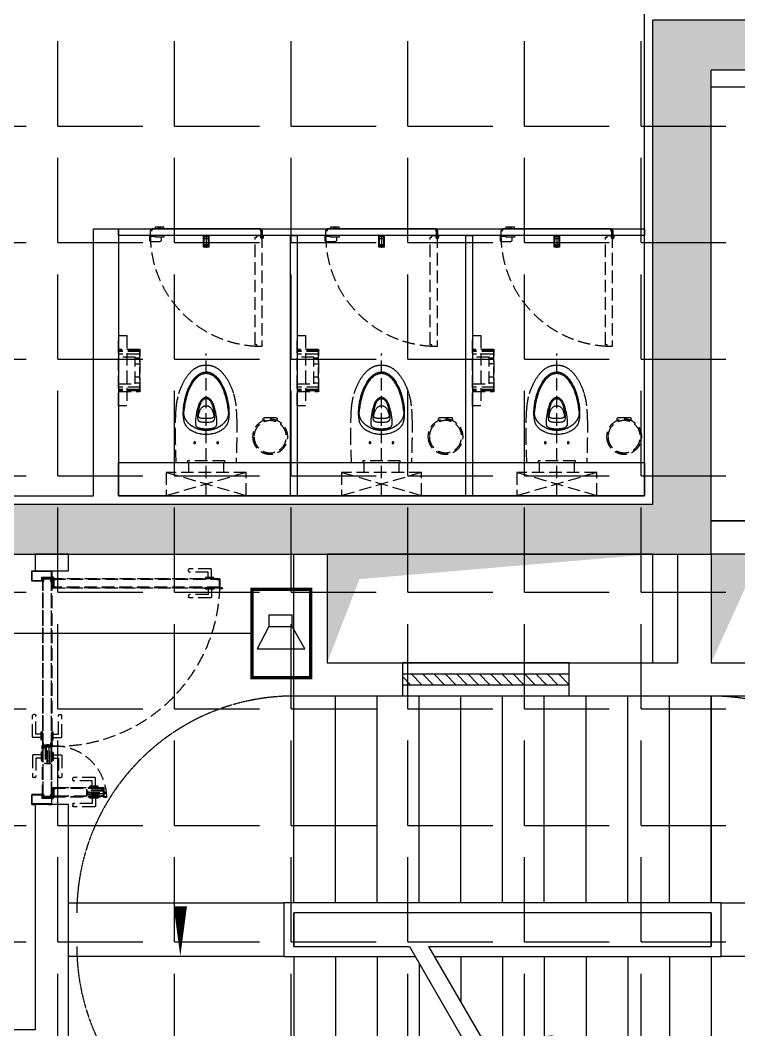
# Model space of a CAD drawing. Extents: x -284868 to 304789, y -137694 to 137894.
# Drawn here: x 271640 to 275944, y -7693 to -1643 of the extents above; entities that cross this region are included whole.
import ezdxf
from ezdxf.enums import TextEntityAlignment as Align

# ---------------------------------------------------------------- set-up
doc = ezdxf.new("R2010")
doc.units = 0
doc.linetypes.add('DASH', pattern=[0.35, 0.25, -0.1])
doc.linetypes.add('DOTE', pattern=[2.42, 2, -0.2, 0.02, -0.2])
doc.layers.get('0').update_dxf_attribs({"linetype": 'CONTINUOUS'})
for name, color, linetype in [('0-墙', 4, 'CONTINUOUS'), ('0-墙(矮)', 2, 'CONTINUOUS'), ('0-建筑柱体', 251, 'CONTINUOUS'), ('0-电梯', 3, 'CONTINUOUS'), ('0-窗', 11, 'CONTINUOUS'), ('0-非设计区域', 251, 'CONTINUOUS'), ('1P-DOOR-门扇', 2, 'CONTINUOUS'), ('1P-DP-门套', 2, 'CONTINUOUS'), ('3T-SIF-卫生间地面洁具五金', 1, 'CONTINUOUS'), ('4RC-S-天花造型', 3, 'CONTINUOUS'), ('P-完成面', 42, 'CONTINUOUS'), ('P-平面家具', 3, 'CONTINUOUS'), ('P-平面家具（到顶）', 2, 'CONTINUOUS'), ('P-平面楼梯', 3, 'CONTINUOUS'), ('P-门扇', 6, 'CONTINUOUS'), ('T-AVSX-EQPM', 3, 'CONTINUOUS'), ('WIRE-广播线', 220, 'DOTE')]:
    doc.layers.add(name, color=color, linetype=linetype)
doc.styles.add('_TEL_DIM', font='SIMPLEX', dxfattribs={"width": 0.8, "height": 3.5, "bigfont": 'HZTXT'})
pattern_1 = [(45, (-0.1692, 11.7), (-1.12253, 1.12253), []), (135, (-0.1692, 11.7), (-1.12253, -1.12253), [])]
pattern_2 = [(225, (0.1692, 38.3), (1.12253, -1.12253), []), (315, (0.1692, 38.3), (1.12253, 1.12253), [])]

# ---------------------------------------------------------------- blocks, each defined once
blk = doc.blocks.new('213r5467')
for p, q in [((-90909.2, -260063), (-90909.2, -260325.5)), ((-89559.2, -260063), (-90909.2, -260063)), ((-89559.2, -260325.5), (-89559.2, -260063)), ((-90909.2, -260325.5), (-89559.2, -260325.5)), ((-91209.2, -260588), (-91209.2, -262138)), ((-89259.2, -260588), (-91209.2, -260588)), ((-91209.2, -260588), (-89259.2, -262138)), ((-91209.2, -262138), (-89259.2, -260588)), ((-89259.2, -262138), (-89259.2, -260588)), ((-91209.2, -262138), (-89259.2, -262138))]:
    blk.add_line(p, q)
blk.add_lwpolyline([(-88884.2, -262463), (-91584.2, -262463), (-91584.2, -259863), (-88884.2, -259863), (-88884.2, -262463)])
blk = doc.blocks.new('sgASGHHHH')
for points in [[(-94645.8, -904374), (-94145.8, -904074), (-102995.8, -904074), (-102645.8, -904374)], [(-102995.8, -906974), (-102645.8, -907274), (-102645.8, -904374), (-102995.8, -904074)], [(-108645.8, -906974), (-109045.8, -907274), (-102645.8, -907274), (-102995.8, -906974)]]:
    blk.add_hatch(color=256).paths.add_polyline_path(points)
at = {"color": 4}
for p, q in [((-94145.8, -904074), (-102995.8, -904074)), ((-102995.8, -906974), (-102995.8, -904074)), ((-94645.8, -904374), (-102645.8, -904374)), ((-102645.8, -907274), (-102645.8, -904374)), ((-108645.8, -906974), (-102995.8, -906974)), ((-109045.8, -907274), (-102645.8, -907274))]:
    blk.add_line(p, q, dxfattribs=at)
blk = doc.blocks.new('A$C00a7c3ed')
for p, q in [((-3800, -1240), (-3800, 0)), ((-3550, -1240), (-3550, 0)), ((-3300, -1240), (-3300, 0)), ((-3050, -1240), (-3050, 0)), ((-2800, -1240), (-2800, 0)), ((-2550, -1240), (-2550, 0)), ((-2300, -1240), (-2300, 0)), ((-2050, -1240), (-2050, 0)), ((-1800, -1240), (-1800, 0)), ((-1550, -1240), (-1550, 0)), ((-1300, -1240), (-1300, 0)), ((-1300, 0), (-1300, -1240)), ((-3860, -1240), (-3860, -1560)), ((-1240, -1240), (-3860, -1240)), ((-1240, -1560), (-1240, -1240)), ((-1300, -1300), (-3800, -1300)), ((-3800, -1300), (-3800, -1500)), ((-1300, -1300), (-3800, -1300)), ((-3800, -1500), (-3800, -1300)), ((-1300, -1500), (-1300, -1300)), ((-1300, -1300), (-1300, -1500)), ((-3800, -1500), (-3108, -1500)), ((-3800, -1500), (-3108, -1500)), ((-3108, -1500), (-2769.9, -2085.6)), ((-2992.5, -1500), (-1300, -1500)), ((-2992.5, -1500), (-2669.9, -2058.8)), ((-2992.5, -1500), (-1300, -1500)), ((-3860, -1560), (-3073.4, -1560)), ((-3800, -1560), (-3800, -2800)), ((-3550, -1560), (-3550, -2800)), ((-3300, -1560), (-3300, -2800)), ((-2957.9, -1560), (-1240, -1560)), ((-2800, -1560), (-2800, -1833.5)), ((-2550, -1560), (-2550, -2266.5)), ((-2300, -1560), (-2300, -2699.5)), ((-2050, -1560), (-2050, -2800)), ((-1800, -1560), (-1800, -2800)), ((-1550, -1560), (-1550, -2800)), ((-1300, -1560), (-1300, -2800)), ((-1300, -1560), (-1300, -2800)), ((-3050, -1600.5), (-3050, -2800))]:
    blk.add_line(p, q)
at = {"linetype": 'DASH'}
for points in [[(-3800, 0, 0.414206), (-5100, -1300)], [(-1300, 0, -0.414214), (0, -1300)], [(-3800, -2800, -0.41422), (-5100, -1500)], [(-1300, -2800, 0.414214), (0, -1500)]]:
    blk.add_lwpolyline(points, format="xyb", dxfattribs=at)
for points in [[(-3925, -650, 0, 0, 0), (-604.2, -650, 0, 0, 0), (-604.2, -2072.6, 0, 0, 0), (-2550, -2072.6, 0, 80, 0), (-2250, -2072.6, 0, 0, 0)], [(-4480, -1147.5, 0, 0, 0), (-4480, -1560, 0, 80, 0), (-4480, -1260, 0, 0, 0)]]:
    blk.add_lwpolyline(points, format="xyseb")
for points in [[(-5150, -1240), (-3860, -1240), (-3860, -1560), (-5150, -1560)], [(-1240, -1240), (0, -1240), (0, -1560), (-1240, -1560)]]:
    blk.add_lwpolyline(points, close=True)
blk = doc.blocks.new('$WINLIB2D$00000039')
at = {"color": 0}
for points in [[(-0.5, 0.5), (-0.5, -0.5)], [(0.5, 0.5), (-0.5, 0.5)], [(0.5, -0.5), (0.5, 0.5)], [(-0.5, 0.1667), (0.5, 0.1667)], [(-0.3839, -0.1667), (-0.448, 0.1667)], [(-0.3159, -0.1667), (-0.38, 0.1667)], [(-0.2479, -0.1667), (-0.312, 0.1667)], [(-0.1799, -0.1667), (-0.244, 0.1667)], [(-0.1119, -0.1667), (-0.176, 0.1667)], [(-0.0439, -0.1667), (-0.108, 0.1667)], [(0.0241, -0.1667), (-0.04, 0.1667)], [(0.0921, -0.1667), (0.028, 0.1667)], [(0.16, -0.1667), (0.0959, 0.1667)], [(0.228, -0.1667), (0.1639, 0.1667)], [(0.296, -0.1667), (0.2319, 0.1667)], [(0.364, -0.1667), (0.2999, 0.1667)], [(0.432, -0.1667), (0.3679, 0.1667)], [(0.5, -0.1667), (0.4359, 0.1667)], [(-0.4519, -0.1667), (-0.5, 0.0836)], [(-0.5, -0.1667), (0.5, -0.1667)], [(0.5, -0.5), (-0.5, -0.5)]]:
    blk.add_lwpolyline(points, dxfattribs=at)
blk = doc.blocks.new('A$C74d47d92')
at = {"linetype": 'DASH'}
blk.add_lwpolyline([(-4850, 0, 0.414214), (-6150, -1300), (-6150, -1500, 0.414214), (-4850, -2800)], format="xyb", dxfattribs=at)
blk = doc.blocks.new('A$C612A7C51')
for p, q in [((0.2, 34.9), (2.5, 34.9)), ((0.2, 34.9), (0.2, -1.2)), ((2.5, 34.9), (2.5, -1.2)), ((0.2, -1.2), (0.6, -3.1))]:
    blk.add_line(p, q)
for centre, radius, start, end in [((1.4, -6.7), 5.62, 101.53696, 78.46304), ((1.4, -6.7), 3.75, 100.86771, 85.47503), ((3.5, -0.1), 3.43, 199.35235, 238.0625)]:
    blk.add_arc(centre, radius, start, end)
blk = doc.blocks.new('A$C46293241')
at = {"layer": '1P-DP-门套'}
h = blk.add_hatch(dxfattribs=at)
h.set_pattern_fill('ANSI37', color=8, scale=0.3, style=0)
h.set_pattern_definition([(45, (-55.7338, 55.9993), (-0.67352, 0.67352), []), (135, (-55.7338, 55.9993), (-0.67352, -0.67352), [])])
h.paths.add_polyline_path([(-44.4, 58), (-44.4, 56), (-55.7, 56), (-55.7, 58)])
h = blk.add_hatch(dxfattribs=at)
h.set_pattern_fill('ANSI37', color=8, scale=0.3, style=0)
h.set_pattern_definition([(45, (-40.75, 41.9725), (-0.67352, 0.67352), []), (135, (-40.75, 41.9725), (-0.67352, -0.67352), [])])
h.paths.add_polyline_path([(-38.7, 42), (-40.7, 42), (-40.7, 56.7), (-38.7, 56.7)])
at = {"layer": '1P-DP-门套', "color": 8}
for points in [[(-44.4, 58), (-44.4, 56), (-55.7, 56), (-55.7, 58)], [(-38.7, 42), (-40.7, 42), (-40.7, 56.7), (-38.7, 56.7)]]:
    blk.add_lwpolyline(points, close=True, dxfattribs=at)
at = {"layer": 'P-完成面'}
blk.add_lwpolyline([(-39.3, 40.1, 0.238815), (-38.7, 41.1), (-38.7, 58), (-60, 58), (-60, 120), (0, 120), (0, 100), (-1.2, 100), (-1.2, 118.8), (-58.8, 118.8), (-58.8, 59.2), (-37.5, 59.2), (-37.5, 40.5, -0.238815), (-38.1, 39.5), (-38.2, 39.4, 0.238815), (-38.7, 38.4), (-38.7, 1.2), (-1.2, 1.2), (-1.2, 20), (0, 20), (0, 0), (-39.9, 0), (-39.9, 39, -0.238815), (-39.4, 40), (-39.3, 40.1)], format="xyb", dxfattribs=at)
blk.add_lwpolyline([(-3.2, 113.6), (-1.2, 113.6), (-1.2, 5.6), (-3.2, 5.6)], close=True, dxfattribs=at)
blk = doc.blocks.new('A$C31043D8C')
at = {"layer": 'P-门扇', "color": 251, "linetype": 'DASH', "ltscale": 300}
for p, q in [((-25, 0), (-25, -6)), ((-25, 0), (25, 0)), ((25, 0), (25, -6)), ((-23, -8), (23, -8)), ((-10, -8), (-10, -55)), ((-5, -60), (122, -60)), ((10, -8), (10, -40)), ((10, -40), (122, -40)), ((127, -45), (127, -55))]:
    blk.add_line(p, q, dxfattribs=at)
for centre, radius, start, end in [((-23, -6), 2, 180, 270), ((-5, -55), 5, 180, 270), ((23, -6), 2, 270, 0), ((122, -45), 5, 0, 90), ((122, -55), 5, 270, 0)]:
    blk.add_arc(centre, radius, start, end, dxfattribs=at)
blk = doc.blocks.new('*U277')
at = {"layer": 'P-门扇', "linetype": 'DASH', "ltscale": 300}
h = blk.add_hatch(dxfattribs=at)
h.set_pattern_fill('ANSI37', color=251, scale=0.5, style=0)
h.set_pattern_definition(pattern_1)
h.paths.add_polyline_path([(2.3, 11.7), (2.3, 41.7), (-0.2, 41.7), (-0.2, 11.7)])
h = blk.add_hatch(dxfattribs=at)
h.set_pattern_fill('ANSI37', color=251, scale=0.2, style=0)
h.set_pattern_definition([(45, (1001.9, 55.1438), (-0.449013, 0.449013), []), (135, (1001.9, 55.1438), (-0.449013, -0.449013), [])])
h.paths.add_polyline_path([(1001.9, 56), (1013.9, 56), (1013.9, 55.1), (1001.9, 55.1)])
at = {"layer": 'P-门扇', "color": 251, "linetype": 'DASH', "ltscale": 300}
for points in [[(2.3, 11.7), (2.3, 41.7), (-0.2, 41.7), (-0.2, 11.7)], [(0.8, 54.2), (999.2, 54.2), (999.2, 51.2), (0.8, 51.2)], [(0.8, 3.8), (999.2, 3.8), (999.2, 0.8), (0.8, 0.8)], [(1001.9, 56), (1013.9, 56), (1013.9, 55.1), (1001.9, 55.1)]]:
    blk.add_lwpolyline(points, close=True, dxfattribs=at)
for points in [[(999.2, 57.6), (999.2, 0.8), (0.8, 0.8), (0.8, 10.8), (3.3, 10.8), (3.3, 24.1), (2.4, 24.1), (2.4, 11.6), (0, 11.6), (0, 0), (1000, 0), (1000, 56.8), (1015.7, 56.8, 0.995191), (1015.7, 57.6), (997.9, 57.6, 0.414214), (997.7, 57.4), (997.7, 55.2, -0.414214), (996.7, 54.2), (0.8, 54.2), (0.8, 42.5), (3.3, 42.5), (3.3, 24.2), (2.4, 24.2), (2.4, 41.8), (0, 41.8), (0, 55), (996.7, 55, 0.414214), (996.9, 55.2), (996.9, 57.4, -0.414214), (997.9, 58.4), (1015.7, 58.4, -1), (1015.7, 56), (1001.9, 56), (1001.9, 56.8)], [(6.5, 5), (19.8, 5), (19.8, 3.8), (19.8, 5), (6.5, 5, -0.414214), (6, 5.5), (6, 49.5, -0.414214), (6.5, 50), (19.8, 50), (19.8, 51.2), (6.5, 51.2, 0.414214), (4.8, 49.5), (4.8, 5.8, 0.414214), (6.8, 3.8), (19.8, 3.8)], [(996, 5), (982.7, 5), (982.7, 3.8), (982.7, 5), (996, 5, 0.414214), (996.5, 5.5), (996.5, 49.5, 0.414214), (996, 50), (982.7, 50), (982.7, 51.2), (996, 51.2, -0.414214), (997.7, 49.5), (997.7, 5.8, -0.414214), (995.7, 3.8), (982.7, 3.8)]]:
    blk.add_lwpolyline(points, format="xyb", dxfattribs=at)
at = {"layer": '1P-DOOR-门扇', "color": 8, "linetype": 'ByBlock', "rotation": 180}
blk.add_blockref('A$C31043D8C', (940, 55), dxfattribs=at)
at = {"layer": '1P-DOOR-门扇', "color": 8, "linetype": 'ByBlock', "xscale": -1}
blk.add_blockref('A$C31043D8C', (940, 0), dxfattribs=at)
blk = doc.blocks.new('*U278')
at = {"layer": 'P-门扇', "linetype": 'DASH', "ltscale": 300}
h = blk.add_hatch(dxfattribs=at)
h.set_pattern_fill('ANSI37', color=251, scale=0.5, style=0)
h.set_pattern_definition(pattern_1)
h.paths.add_polyline_path([(2.3, 11.7), (2.3, 41.7), (-0.2, 41.7), (-0.2, 11.7)])
h = blk.add_hatch(dxfattribs=at)
h.set_pattern_fill('ANSI37', color=251, scale=0.2, style=0)
h.set_pattern_definition([(45, (1007.4888, 55.1438), (-0.449013, 0.449013), []), (135, (1007.4888, 55.1438), (-0.449013, -0.449013), [])])
h.paths.add_polyline_path([(1007.5, 56), (1019.5, 56), (1019.5, 55.1), (1007.5, 55.1)])
at = {"layer": 'P-门扇', "color": 251, "linetype": 'DASH', "ltscale": 300}
for points in [[(2.3, 11.7), (2.3, 41.7), (-0.2, 41.7), (-0.2, 11.7)], [(0.8, 54.2), (1004.8, 54.2), (1004.8, 51.2), (0.8, 51.2)], [(0.8, 3.8), (1004.8, 3.8), (1004.8, 0.8), (0.8, 0.8)], [(1007.5, 56), (1019.5, 56), (1019.5, 55.1), (1007.5, 55.1)]]:
    blk.add_lwpolyline(points, close=True, dxfattribs=at)
for points in [[(1004.8, 57.6), (1004.8, 0.8), (0.8, 0.8), (0.8, 10.8), (3.3, 10.8), (3.3, 24.1), (2.4, 24.1), (2.4, 11.6), (0, 11.6), (0, 0), (1005.6, 0), (1005.6, 56.8), (1021.3, 56.8, 0.995191), (1021.3, 57.6), (1003.5, 57.6, 0.414214), (1003.3, 57.4), (1003.3, 55.2, -0.414214), (1002.3, 54.2), (0.8, 54.2), (0.8, 42.5), (3.3, 42.5), (3.3, 24.2), (2.4, 24.2), (2.4, 41.8), (0, 41.8), (0, 55), (1002.3, 55, 0.414214), (1002.5, 55.2), (1002.5, 57.4, -0.414214), (1003.5, 58.4), (1021.3, 58.4, -1), (1021.3, 56), (1007.5, 56), (1007.5, 56.8)], [(6.5, 5), (19.8, 5), (19.8, 3.8), (19.8, 5), (6.5, 5, -0.414214), (6, 5.5), (6, 49.5, -0.414214), (6.5, 50), (19.8, 50), (19.8, 51.2), (6.5, 51.2, 0.414214), (4.8, 49.5), (4.8, 5.8, 0.414214), (6.8, 3.8), (19.8, 3.8)], [(1001.6, 5), (988.3, 5), (988.3, 3.8), (988.3, 5), (1001.6, 5, 0.414214), (1002.1, 5.5), (1002.1, 49.5, 0.414214), (1001.6, 50), (988.3, 50), (988.3, 51.2), (1001.6, 51.2, -0.414214), (1003.3, 49.5), (1003.3, 5.8, -0.414214), (1001.3, 3.8), (988.3, 3.8)]]:
    blk.add_lwpolyline(points, format="xyb", dxfattribs=at)
at = {"layer": '1P-DOOR-门扇', "color": 8, "linetype": 'ByBlock', "rotation": 180}
blk.add_blockref('A$C31043D8C', (945.6, 55), dxfattribs=at)
at = {"layer": '1P-DOOR-门扇', "color": 8, "linetype": 'ByBlock', "xscale": -1}
blk.add_blockref('A$C31043D8C', (945.6, 0), dxfattribs=at)
blk = doc.blocks.new('A$C0AC0499D')
at = {"layer": 'P-门扇', "color": 251, "linetype": 'DASH', "ltscale": 300}
for p, q in [((0, 6), (-12, 6)), ((-12, 4), (-12, 6)), ((-12, 4), (0, -6)), ((0, -10), (0, 10)), ((0, 10), (3, 10)), ((3, -10), (3, 10)), ((3, 8), (88, 8)), ((88, 8), (88, -8)), ((98.8, 0), (-13.9, 0)), ((-4, 0), (0, 0)), ((3, -10), (0, -10)), ((2, 0), (1.2, 0)), ((3, -8), (88, -8))]:
    blk.add_line(p, q, dxfattribs=at)
blk = doc.blocks.new('A$C6733057F')
at = {"layer": 'P-门扇', "color": 251, "linetype": 'DASH', "ltscale": 300}
blk.add_line((102.6, -21.2), (102.6, 21.2), dxfattribs=at)
for points in [[(3.5, 13.9), (102.6, 13.9), (102.6, -14.1), (3.5, -14.1)], [(3.5, 12.4), (101.1, 12.4), (101.1, -12.6), (3.5, -12.6)]]:
    blk.add_lwpolyline(points, dxfattribs=at)
at = {"layer": '1P-DOOR-门扇', "color": 8}
blk.add_blockref('A$C31043D8C', (60, -25), dxfattribs=at)
at = {"layer": 'P-门扇', "color": 251, "linetype": 'DASH', "ltscale": 300, "extrusion": (0, 0, -1), "zscale": -1, "rotation": 180}
blk.add_blockref('A$C0AC0499D', (0, 0), dxfattribs=at)
blk = doc.blocks.new('*U279')
at = {"layer": 'P-门扇', "linetype": 'DASH', "ltscale": 300}
h = blk.add_hatch(dxfattribs=at)
h.set_pattern_fill('ANSI37', color=251, scale=0.5, angle=180, style=0)
h.set_pattern_definition(pattern_2)
h.paths.add_polyline_path([(-2.3, 38.3), (-2.3, 8.3), (0.2, 8.3), (0.2, 38.3)])
h = blk.add_hatch(dxfattribs=at)
h.set_pattern_fill('ANSI37', color=251, scale=0.2, angle=180, style=0)
h.set_pattern_definition([(225, (-307.4904, -5.1438), (0.449013, -0.449013), []), (315, (-307.4904, -5.1438), (0.449013, 0.449013), [])])
h.paths.add_polyline_path([(-307.5, -6), (-319.5, -6), (-319.5, -5.1), (-307.5, -5.1)])
at = {"layer": 'P-门扇', "color": 251, "linetype": 'DASH', "ltscale": 300}
for points in [[(-304.8, -7.6), (-304.8, 49.2), (-0.8, 49.2), (-0.8, 39.2), (-3.3, 39.2), (-3.3, 25.9), (-2.4, 25.9), (-2.4, 38.4), (0, 38.4), (0, 50), (-305.6, 50), (-305.6, -6.8), (-321.3, -6.8, 0.995191), (-321.3, -7.6), (-303.5, -7.6, 0.414214), (-303.3, -7.4), (-303.3, -5.2, -0.414214), (-302.3, -4.2), (-0.8, -4.2), (-0.8, 7.5), (-3.3, 7.5), (-3.3, 25.8), (-2.4, 25.8), (-2.4, 8.2), (0, 8.2), (0, -5), (-302.3, -5, 0.414214), (-302.5, -5.2), (-302.5, -7.4, -0.414214), (-303.5, -8.4), (-321.3, -8.4, -1), (-321.3, -6), (-307.5, -6), (-307.5, -6.8)], [(-301.6, 45), (-288.3, 45), (-288.3, 46.2), (-288.3, 45), (-301.6, 45, 0.414214), (-302.1, 44.5), (-302.1, 0.5, 0.414214), (-301.6, 0), (-288.3, 0), (-288.3, -1.2), (-301.6, -1.2, -0.414214), (-303.3, 0.5), (-303.3, 44.2, -0.414214), (-301.3, 46.2), (-288.3, 46.2)], [(-6.5, 45), (-19.8, 45), (-19.8, 46.2), (-19.8, 45), (-6.5, 45, -0.414214), (-6, 44.5), (-6, 0.5, -0.414214), (-6.5, 0), (-19.8, 0), (-19.8, -1.2), (-6.5, -1.2, 0.414214), (-4.8, 0.5), (-4.8, 44.2, 0.414214), (-6.8, 46.2), (-19.8, 46.2)]]:
    blk.add_lwpolyline(points, format="xyb", dxfattribs=at)
for points in [[(-0.8, 46.2), (-304.8, 46.2), (-304.8, 49.2), (-0.8, 49.2)], [(-2.3, 38.3), (-2.3, 8.3), (0.2, 8.3), (0.2, 38.3)], [(-307.5, -6), (-319.5, -6), (-319.5, -5.1), (-307.5, -5.1)], [(-0.8, -4.2), (-304.8, -4.2), (-304.8, -1.2), (-0.8, -1.2)]]:
    blk.add_lwpolyline(points, close=True, dxfattribs=at)
at = {"layer": 'P-门扇', "color": 251, "linetype": 'DASH', "ltscale": 300, "extrusion": (0, 0, -1), "zscale": -1, "rotation": 180}
blk.add_blockref('A$C31043D8C', (245.6, 50), dxfattribs=at)
at = {"layer": 'P-门扇', "color": 251, "linetype": 'DASH', "ltscale": 300}
blk.add_blockref('A$C6733057F', (-305.6, 20), dxfattribs=at)
blk = doc.blocks.new('*U276')
at = {"layer": 'P-门扇', "linetype": 'DASH', "ltscale": 300}
h = blk.add_hatch(dxfattribs=at)
h.set_pattern_fill('ANSI37', color=251, scale=0.5, angle=180, style=0)
h.set_pattern_definition(pattern_2)
h.paths.add_polyline_path([(-2.3, 38.3), (-2.3, 8.3), (0.2, 8.3), (0.2, 38.3)])
h = blk.add_hatch(dxfattribs=at)
h.set_pattern_fill('ANSI37', color=251, scale=0.2, angle=180, style=0)
h.set_pattern_definition([(225, (-307.9, -5.1438), (0.449013, -0.449013), []), (315, (-307.9, -5.1438), (0.449013, 0.449013), [])])
h.paths.add_polyline_path([(-307.9, -6), (-319.9, -6), (-319.9, -5.1), (-307.9, -5.1)])
at = {"layer": 'P-门扇', "color": 251, "linetype": 'DASH', "ltscale": 300}
for points in [[(-305.2, -7.6), (-305.2, 49.2), (-0.8, 49.2), (-0.8, 39.2), (-3.3, 39.2), (-3.3, 25.9), (-2.4, 25.9), (-2.4, 38.4), (0, 38.4), (0, 50), (-306, 50), (-306, -6.8), (-321.7, -6.8, 0.995191), (-321.7, -7.6), (-303.9, -7.6, 0.414214), (-303.7, -7.4), (-303.7, -5.2, -0.414214), (-302.7, -4.2), (-0.8, -4.2), (-0.8, 7.5), (-3.3, 7.5), (-3.3, 25.8), (-2.4, 25.8), (-2.4, 8.2), (0, 8.2), (0, -5), (-302.7, -5, 0.414214), (-302.9, -5.2), (-302.9, -7.4, -0.414214), (-303.9, -8.4), (-321.7, -8.4, -1), (-321.7, -6), (-307.9, -6), (-307.9, -6.8)], [(-302, 45), (-288.7, 45), (-288.7, 46.2), (-288.7, 45), (-302, 45, 0.414214), (-302.5, 44.5), (-302.5, 0.5, 0.414214), (-302, 0), (-288.7, 0), (-288.7, -1.2), (-302, -1.2, -0.414214), (-303.7, 0.5), (-303.7, 44.2, -0.414214), (-301.7, 46.2), (-288.7, 46.2)], [(-6.5, 45), (-19.8, 45), (-19.8, 46.2), (-19.8, 45), (-6.5, 45, -0.414214), (-6, 44.5), (-6, 0.5, -0.414214), (-6.5, 0), (-19.8, 0), (-19.8, -1.2), (-6.5, -1.2, 0.414214), (-4.8, 0.5), (-4.8, 44.2, 0.414214), (-6.8, 46.2), (-19.8, 46.2)]]:
    blk.add_lwpolyline(points, format="xyb", dxfattribs=at)
for points in [[(-0.8, 46.2), (-305.2, 46.2), (-305.2, 49.2), (-0.8, 49.2)], [(-2.3, 38.3), (-2.3, 8.3), (0.2, 8.3), (0.2, 38.3)], [(-307.9, -6), (-319.9, -6), (-319.9, -5.1), (-307.9, -5.1)], [(-0.8, -4.2), (-305.2, -4.2), (-305.2, -1.2), (-0.8, -1.2)]]:
    blk.add_lwpolyline(points, close=True, dxfattribs=at)
at = {"layer": 'P-门扇', "color": 251, "linetype": 'DASH', "ltscale": 300, "extrusion": (0, 0, -1), "zscale": -1, "rotation": 180}
blk.add_blockref('A$C31043D8C', (246, 50), dxfattribs=at)
at = {"layer": 'P-门扇', "color": 251, "linetype": 'DASH', "ltscale": 300}
blk.add_blockref('A$C6733057F', (-306, 20), dxfattribs=at)
blk = doc.blocks.new('A$C17BF23A8')
at = {"layer": 'P-平面家具', "color": 251, "linetype": 'DASH', "ltscale": 300}
for p, q in [((240, 25), (-240, -115)), ((240, -115), (-240, 25))]:
    blk.add_line(p, q, dxfattribs=at)
blk.add_lwpolyline([(240, -115), (-240, -115), (-240, 25), (240, 25)], close=True, dxfattribs=at)
for points in [[(0, 25), (0, -827.1)], [(-102.9, -115), (-102.9, -175)], [(103.9, -175), (103.9, -115)], [(135.1, -473), (134.1, -482.1), (132.9, -491.1), (132.4, -494.8), (130.3, -509.1), (129.5, -514.1), (127.2, -527), (125.4, -536), (123.6, -544.9), (122.5, -549.2), (119.9, -559.8), (117.1, -570), (114.1, -580), (110.8, -589.9), (108.2, -597.2), (105.2, -605), (101.5, -614.2), (99.9, -617.8), (96.2, -625.8), (92.6, -633.3), (88.9, -640.2), (85.2, -646.7), (82.9, -650.4), (79, -656.3), (75.1, -661.8), (71.7, -666.1), (67.6, -671.1), (63.4, -675.7), (62.8, -676.4), (58.5, -680.6), (54.3, -684.5), (50, -688.1), (47.7, -689.9), (43.4, -692.9), (39.1, -695.7), (34.8, -698.1), (31, -700), (26.6, -701.9), (22.3, -703.5), (18, -704.8), (13.5, -705.9), (8.9, -706.6), (4.4, -707.1), (0, -707.4), (-4.5, -707.1), (-9, -706.6), (-13.6, -705.9), (-18, -704.8), (-22.4, -703.5), (-26.7, -701.9), (-31, -700), (-34.9, -698.1), (-39.2, -695.7), (-43.5, -692.9), (-47.8, -689.9), (-50, -688.1), (-54.3, -684.5), (-58.6, -680.6), (-62.8, -676.4), (-63.4, -675.7), (-67.7, -671.1), (-71.8, -666.1), (-75.1, -661.8), (-79.1, -656.3), (-82.9, -650.4), (-85.2, -646.7), (-89, -640.2), (-92.6, -633.3), (-96.3, -625.8), (-99.9, -617.8), (-101.5, -614.2), (-105.2, -605), (-108.2, -597.2), (-110.8, -589.9), (-114.1, -580), (-117.1, -570), (-119.9, -559.8), (-122.6, -549.2), (-123.6, -544.9), (-125.5, -536), (-127.2, -527), (-129.5, -514.1), (-130.3, -509.1), (-132.4, -494.8), (-133, -491.1), (-134.1, -482.1), (-135.3, -471.8), (-135.1, -469.2), (-135.1, -468.2), (-135.1, -467.3), (-135, -466.4), (-134.9, -465.5), (-134.9, -464.5), (-134.8, -463.5), (-134.7, -462.6), (-134.6, -461.6), (-134.5, -460.7), (-134.3, -459.7), (-134.2, -458.7), (-133.8, -456.7), (-133.6, -455.6), (-133.4, -454.6), (-133.1, -453.6), (-132.9, -452.5), (-132.6, -451.5), (-132, -449.4), (-131.7, -448.3), (-131.3, -447.3), (-130.9, -446.2), (-130.6, -445.1), (-130.2, -444), (-129.7, -442.9), (-129.2, -441.9), (-128.8, -440.8), (-128.3, -439.7), (-127.8, -438.6), (-127.3, -437.5), (-126.7, -436.5), (-126.1, -435.4), (-125.5, -434.3), (-124.8, -433.2), (-124.2, -432.1), (-123.5, -431), (-122.7, -429.8), (-122, -428.7), (-121.2, -427.5), (-120.4, -426.4), (-119.6, -425.3), (-118.7, -424), (-117.8, -422.9), (-116.9, -421.7), (-115.9, -420.5), (-114.8, -419.3), (-113.8, -418.1), (-112.7, -416.8), (-111.6, -415.6), (-110.4, -414.3), (-109.2, -413.1), (-107.9, -411.8), (-106.6, -410.6), (-105.3, -409.3), (-103.9, -408.1), (-102.5, -406.8), (-101.1, -405.6), (-99.6, -404.5), (-98.2, -403.2), (-96.7, -402.1), (-95.2, -400.9), (-93.7, -399.7), (-92.1, -398.6), (-90.4, -397.5), (-88.8, -396.3), (-87.1, -395.2), (-85.3, -394), (-83.5, -392.9), (-81.7, -391.8), (-79.8, -390.6), (-77.9, -389.5), (-76, -388.4), (-73.9, -387.3), (-71.9, -386.2), (-69.9, -385.1), (-67.7, -384.1), (-65.6, -383.1), (-63.4, -382.1), (-61.2, -381.1), (-59, -380.1), (-56.7, -379.2), (-52.9, -377.7), (-52.6, -377.6), (-50.8, -376.9), (-49.8, -376.6), (-48.3, -376), (-46.7, -375.4), (-45.1, -374.9), (-43.5, -374.3), (-41.8, -373.8), (-40.2, -373.3), (-38.5, -372.8), (-36.8, -372.4), (-35, -371.9), (-35, -371.9), (-34.8, -371.9), (-34.6, -371.8), (-34.5, -371.8), (-34.3, -371.8), (-34.1, -371.8), (-33.9, -371.7), (-33.7, -371.7), (-32.9, -371.6), (-32.6, -371.6), (-32.4, -371.6), (-32.2, -371.5), (-31.9, -371.5), (-31.8, -371.5), (-31.5, -371.4), (-31.4, -371.4), (-31.3, -371.4), (-27.1, -370.5), (-25, -370.1), (-22.8, -369.7), (-20.7, -369.4), (-18.6, -369.1), (-16.5, -368.8), (-14.4, -368.6), (-12.3, -368.4), (-10.2, -368.2), (-8.1, -368.1), (-6.1, -368), (-4, -367.9), (-1.9, -367.9), (0.1, -367.8), (1.9, -367.9), (3.9, -367.9), (6, -368), (8.1, -368), (10.2, -368.2), (12.3, -368.4), (14.4, -368.6), (16.5, -368.8), (18.6, -369.1), (20.7, -369.4), (22.8, -369.7), (24.9, -370.1), (27.1, -370.5), (29.2, -370.9), (31.3, -371.4), (31.5, -371.4), (31.7, -371.5), (31.9, -371.5), (32.1, -371.5), (32.4, -371.6), (32.6, -371.6), (32.8, -371.6), (33.7, -371.7), (34, -371.7), (34.1, -371.8), (34.4, -371.8), (34.6, -371.8), (34.8, -371.9), (34.9, -371.9), (35.2, -371.9), (36.7, -372.4), (38.4, -372.8), (40.1, -373.3), (41.8, -373.8), (43.4, -374.3), (45.1, -374.9), (46.7, -375.4), (48.3, -376), (49.7, -376.5), (50.2, -376.7), (52, -377.3), (55, -378.5), (56.7, -379.2), (59, -380.1), (61.2, -381.1), (63.4, -382.1), (65.6, -383.1), (67.7, -384.1), (69.8, -385.1), (71.9, -386.2), (73.9, -387.3), (75.9, -388.4), (77.9, -389.5), (79.8, -390.6), (81.7, -391.8), (83.5, -392.9), (85.3, -394), (87.1, -395.2), (88.8, -396.3), (90.4, -397.5), (92.1, -398.6), (93.6, -399.7), (95.2, -400.9), (96.7, -402.1), (98.2, -403.2), (99.6, -404.5), (101.1, -405.6), (102.5, -406.8), (103.9, -408.1), (105.3, -409.3), (106.6, -410.6), (107.9, -411.8), (109.1, -413.1), (110.4, -414.3), (111.5, -415.6), (112.7, -416.8), (113.7, -418.1), (114.8, -419.3), (115.8, -420.5), (116.8, -421.7), (117.8, -422.9), (118.7, -424), (119.6, -425.3), (120.4, -426.4), (121.2, -427.5), (122, -428.7), (122.8, -429.8), (123.5, -431), (124.2, -432.1), (124.8, -433.2), (125.4, -434.3), (126.1, -435.4), (126.6, -436.5), (127.2, -437.5), (127.8, -438.6), (128.3, -439.7), (128.7, -440.8), (129.3, -441.9), (129.7, -442.9), (130.1, -444), (130.6, -445.1), (131, -446.2), (131.3, -447.2), (131.7, -448.3), (132, -449.4), (132.3, -450.4), (132.6, -451.5), (132.9, -452.5), (133.1, -453.6), (133.3, -454.6), (133.6, -455.6), (133.8, -456.7), (134, -457.7), (134.2, -458.7), (134.3, -459.7), (134.4, -460.7), (134.6, -461.6), (134.7, -462.6), (134.8, -463.5), (134.9, -464.5), (135, -466.4), (135, -467.3), (135.1, -468.2), (135.1, -469.2), (135.2, -470.1), (135.2, -478.2), (135.1, -482.5), (134.9, -486.8), (134.7, -491.2), (134.2, -500), (133.8, -504.4), (133.4, -508.8), (133, -513.3), (132.4, -517.7), (131.9, -522.1), (131.3, -526.5), (130.6, -530.9), (129.9, -535.2), (129.2, -539.5), (128.4, -543.7), (127.5, -547.9), (126.7, -552), (125.8, -556.1), (124.8, -560), (123.9, -563.9), (122.9, -567.7), (121.8, -571.4), (120.8, -575.1), (119.7, -578.7), (118.6, -582.3), (117.5, -585.8), (116.4, -589.2), (115.2, -592.6), (114, -595.9), (112.8, -599.3), (111.5, -602.5), (110.3, -605.7), (109.1, -608.9), (107.7, -612), (106.4, -615.1), (105.1, -618.1), (103.8, -621.1), (102.4, -624), (101.1, -626.9), (99.7, -629.8), (98.3, -632.6), (97, -635.4), (95.5, -638), (94.2, -640.7), (91.3, -645.8), (89.9, -648.3), (88.5, -650.7), (87, -653.1), (85.6, -655.4), (84.2, -657.6), (82.7, -659.8), (81.2, -662), (79.8, -664), (78.4, -666.1), (76.9, -668.1), (75.5, -670), (74, -671.8), (72.6, -673.7), (69.7, -677.2), (68.3, -678.9), (66.8, -680.6), (65.4, -682.2), (63.9, -683.8), (62.5, -685.3), (61, -686.8), (59.5, -688.2), (58, -689.6), (56.6, -691), (55.1, -692.4), (53.7, -693.7), (52.2, -695), (50.7, -696.2), (49.3, -697.4), (47.8, -698.5), (46.3, -699.6), (44.8, -700.7), (43.4, -701.7), (41.9, -702.7), (40.5, -703.6), (39, -704.6), (37.6, -705.4), (36.2, -706.2), (34.7, -707), (33.3, -707.7), (31.9, -708.4), (30.5, -709.1), (29.1, -709.7), (27.8, -710.3), (26.5, -710.8), (25.1, -711.3), (23.8, -711.7), (22.4, -712.2), (21, -712.6), (19.7, -713), (18.3, -713.4), (16.9, -713.7), (15.5, -713.9), (14.1, -714.2), (12.6, -714.5), (11.2, -714.7), (9.6, -714.9), (8.1, -715.1), (6.5, -715.2), (4.9, -715.3), (3.3, -715.4), (1.6, -715.5), (0, -715.5)], [(0, -559.4), (0, -564.3), (-2.5, -564.2), (-5, -563.8), (-6.4, -563.5), (-9.1, -562.7), (-11.9, -561.5), (-12.5, -561.3), (-15.4, -559.8), (-18.1, -558.1), (-21.1, -555.9), (-23.2, -554.2), (-26.1, -551.6), (-27.8, -549.9), (-30.5, -546.9), (-31.9, -545.1), (-34.5, -541.6), (-36.8, -537.9), (-38.8, -534.3), (-40.9, -530), (-43, -525.2), (-44, -522.7), (-46, -517), (-48, -510.6), (-50.2, -502.7), (-51.4, -498.2), (-54.9, -484.2), (-57.4, -473.3), (-57.9, -470.6), (-59.9, -460.7), (-60.5, -457.2), (-61.9, -448.1), (-62.5, -444), (-63.5, -435.4), (-63.9, -430.3), (-64.4, -422.7), (-64.6, -416.3), (-64.5, -409.9), (-64.4, -406.8), (-64.4, -406.6), (-64.1, -403.7), (-64.1, -403.2), (-63.5, -400.7), (-63.4, -400.1), (-62.5, -397.8), (-61.5, -395.5), (-60.9, -394.4), (-59.5, -392.4), (-57.9, -390.5), (-56, -388.7), (-55.2, -387.9), (-52.5, -386.3), (-49.6, -384.7), (-48.9, -384.4), (-45.6, -383), (-42.3, -381.8), (-38.1, -380.6), (-33.5, -379.5), (-28.5, -378.6), (-22.8, -377.9), (-17.1, -377.3), (-14.3, -377.1), (-8.6, -376.9), (-2.9, -376.8), (0, -376.8)], [(-45.7, -424.6), (-44.9, -423.8), (-43.8, -423), (-42.5, -422.2), (-41.3, -421.5), (-38.9, -420.4), (-38.6, -420.2), (-35.7, -419.3), (-32.4, -418.4), (-28.7, -417.8), (-25.7, -417.4), (-21, -417.1), (-18.8, -416.9), (-17, -416.9), (-11.9, -416.8), (-10.3, -416.9), (-5.6, -416.9), (-2.7, -417), (0, -417), (2.7, -417), (5.6, -416.9), (7.1, -416.9), (11.9, -416.8), (13.6, -416.8), (18.8, -416.9), (21, -417.1), (25.7, -417.4), (28.7, -417.8), (32.4, -418.4), (35.6, -419.2), (35.7, -419.3), (38.5, -420.2), (38.9, -420.4), (41.3, -421.5), (42.6, -422.2), (43.7, -423), (44.8, -423.8), (45.6, -424.6)], [(0, -376.8), (2.8, -376.8), (8.5, -376.9), (14.2, -377.1), (17.1, -377.3), (22.8, -377.9), (28.4, -378.6), (33.4, -379.5), (38, -380.6), (42.3, -381.8), (45.5, -383), (48.9, -384.4), (49.7, -384.7), (52.6, -386.3), (55.1, -387.9), (56, -388.7), (57.9, -390.5), (59.5, -392.4), (60.9, -394.5), (61.5, -395.5), (62.6, -397.8), (63.3, -400.1), (63.5, -400.7), (64, -403.2), (64.1, -403.7), (64.4, -406.6), (64.4, -406.8), (64.5, -409.9), (64.5, -416.3), (64.3, -422.7), (63.8, -430.3), (63.4, -435.4), (62.4, -444), (61.9, -448.1), (60.5, -457.2), (59.8, -460.7), (57.9, -470.6), (57.3, -473.3), (54.9, -484.2), (54.5, -485.8), (51.3, -498.2), (50.2, -502.7), (48, -510.6), (45.9, -517), (43.9, -522.7), (43, -525.2), (40.9, -530), (38.8, -534.3), (36.7, -537.9), (34.4, -541.6), (31.9, -545.1), (30.5, -546.9), (27.8, -549.9), (26.1, -551.6), (23.1, -554.3), (21, -555.9), (18, -558.1), (15.3, -559.8), (12.4, -561.3), (11.9, -561.5), (9.1, -562.7), (6.4, -563.5), (5, -563.8), (2.4, -564.2), (0, -564.3)], [(45.6, -424.6), (46.3, -425.3), (47.6, -426.9), (48.7, -428.6), (49.6, -430.7), (50, -431.9), (50.8, -434.6), (51.3, -437.5), (51.3, -437.9), (51.7, -441.4), (51.7, -444.5), (51.7, -447.9), (51.5, -451.3), (51, -457.6), (50.9, -458), (50.2, -464.4), (49.4, -470.6), (48.3, -476.6), (47.2, -482.5), (45.9, -488.4), (44.5, -494.1), (43, -499.9), (41.3, -505.8), (39.5, -511.8), (37.6, -518), (37.3, -518.7), (35.4, -524.1), (34.7, -525.7), (32.9, -530.1), (31.9, -532.2), (30, -535.9), (28.6, -538.2), (26.6, -541.2), (24.7, -543.5), (22.5, -546), (20.2, -548.1), (17.8, -550.1), (15.1, -551.8), (12.4, -553.2), (11.8, -553.5), (9.1, -554.5), (6.4, -555.3), (5.5, -555.5), (2.8, -555.9), (0, -556), (-2.8, -555.9), (-5.5, -555.5), (-6.4, -555.3), (-9.1, -554.5), (-11.8, -553.5), (-12.4, -553.2), (-15, -551.9), (-17.7, -550.1), (-20.3, -548.1), (-22.5, -546), (-24.7, -543.5), (-26.6, -541.2), (-28.6, -538.2), (-30, -535.9), (-31.9, -532.2), (-32.9, -530.1), (-34.8, -525.7), (-35.4, -524.1), (-37.4, -518.7), (-37.6, -518), (-39.5, -511.8), (-41.3, -505.8), (-43, -499.9), (-44.5, -494.1), (-45.9, -488.4), (-47.2, -482.5), (-48.4, -476.6), (-49.4, -470.6), (-50.3, -464.4), (-51, -458), (-51, -457.6), (-51.5, -451.3), (-51.7, -447.9), (-51.8, -444.5), (-51.7, -441.4), (-51.4, -437.9), (-51.3, -437.5), (-50.8, -434.6), (-50.1, -431.9), (-49.7, -430.7), (-48.7, -428.6), (-47.7, -426.9), (-46.4, -425.3), (-45.7, -424.6)], [(45.3, -453), (45.2, -452.4), (45.1, -451.2), (45, -450.6), (44.9, -450), (44.7, -449.4), (44.5, -448.8), (44.4, -448.5), (44.2, -447.9), (43.9, -447.4), (43.9, -447.2), (43.2, -446.1), (42.2, -444.8), (41, -443.7), (39.9, -442.9), (38.2, -442), (37.4, -441.7), (35, -440.8), (34.6, -440.7), (31.8, -439.9), (29, -439.2), (26.1, -438.6), (23.2, -438.2), (18.9, -437.9), (17.4, -437.8), (12.8, -437.6), (11.6, -437.6), (7, -437.5), (2.3, -437.5), (0, -437.5), (-2.3, -437.5), (-7, -437.5), (-11.7, -437.6), (-12.8, -437.6), (-17.5, -437.8), (-18.9, -437.9), (-23.3, -438.2), (-26.1, -438.6), (-29, -439.2), (-31.8, -439.9), (-34.6, -440.7), (-35, -440.8), (-37.4, -441.7), (-38.2, -442), (-40, -442.9), (-41, -443.7), (-42.3, -444.8), (-43.2, -446.1), (-43.9, -447.2), (-44, -447.4), (-44.2, -447.9), (-44.5, -448.5), (-44.6, -448.8), (-44.7, -449.4), (-44.9, -450), (-45, -450.6), (-45.2, -451.2), (-45.2, -451.8), (-45.5, -454.9), (-45.4, -453.7), (-45.4, -456.5), (-45.3, -457.5), (-45.2, -458.6), (-45.2, -458.8), (-45, -459.8), (-44.9, -460.9), (-44.8, -461.8), (-44.6, -462.9), (-44.4, -463.9)], [(-44.4, -463.9), (-43.5, -467.8), (-43.1, -469.5), (-42.6, -471.1), (-42.1, -472.8), (-41.6, -474.5), (-41.1, -476.1), (-40.5, -477.7), (-39.9, -479.2), (-39.3, -480.9), (-38.7, -482.4), (-38, -484.1), (-37.3, -485.6), (-35.6, -489.2), (-33.5, -493.1), (-31.3, -496.6), (-29.7, -498.7), (-27.5, -501.6), (-25.4, -503.8), (-23, -506), (-22.9, -506.2), (-20.4, -508.1), (-18, -509.8), (-17.6, -509.9), (-15, -511.3), (-12.3, -512.4), (-9.6, -513.3), (-6.6, -513.9), (-6.2, -513.9), (-3.1, -514.2), (0, -514.4), (3.1, -514.2), (6.3, -513.9), (6.6, -513.9), (9.5, -513.3), (12.3, -512.4), (15, -511.3), (17.6, -509.9), (18, -509.8), (20.4, -508.1), (22.8, -506.2), (23, -506), (25.4, -503.8), (27.4, -501.6), (29.7, -498.7), (31.2, -496.6), (33.4, -493.1), (35.6, -489.2), (37.3, -485.6), (38, -484.1), (38.7, -482.4), (39.3, -480.9), (39.9, -479.2), (40.4, -477.7), (41, -476.1), (41.6, -474.5), (42.1, -472.8), (42.6, -471.1), (43.1, -469.5), (43.5, -467.8), (44.4, -463.9), (44.5, -462.9), (44.8, -461.8), (44.9, -460.9), (45.1, -459.8), (45.2, -458.8), (45.2, -458.6), (45.3, -457.5), (45.4, -456.5), (45.4, -453.6), (45.3, -453)]]:
    blk.add_lwpolyline(points, dxfattribs=at)
at = {"layer": 'P-平面家具', "linetype": 'DASH', "ltscale": 300}
blk.add_lwpolyline([(0, -758.5, -0.033655), (-19.3, -757, -0.091097), (-59, -743.4, -0.083751), (-95.8, -713.7, -0.058961), (-133.2, -659.9, -0.053122), (-163.3, -588.5, -0.053427), (-179.8, -494.7, -0.013365), (-182.8, -430, -0.007187), (-182.8, -307.7, -0.011714), (-179.2, -175), (179.2, -175, -0.011714), (182.8, -307.7, -0.007187), (182.9, -430, -0.013365), (179.8, -494.7, -0.053427), (163.3, -588.5, -0.053122), (133.2, -659.9, -0.058961), (95.8, -713.7, -0.083751), (59, -743.4, -0.091097), (19.3, -757, -0.033655)], format="xyb", close=True, dxfattribs=at)
for points in [[(112.5, -185), (-112.5, -185), (-112.5, -175), (112.5, -175)], [(0, -342.5), (-7.6, -342.6), (-15.3, -343.1), (-16.3, -343.1), (-16.7, -343.2), (-24.5, -344), (-32.4, -345.2), (-33.2, -345.4), (-40.8, -346.9), (-48.2, -348.6), (-49.8, -349), (-56.9, -351.1), (-63.7, -353.4), (-70.2, -355.9), (-76.3, -358.6), (-82.1, -361.5), (-87.6, -364.6), (-92.8, -367.8), (-96.8, -370.7), (-101.4, -374.1), (-105.6, -377.8), (-105.8, -377.9), (-109.7, -381.7), (-113.3, -385.7), (-116.6, -389.7), (-117.1, -390.4), (-120.1, -394.6), (-122.7, -399), (-125.1, -403.5), (-127.2, -408), (-129.1, -413), (-130.9, -418.3), (-130.9, -418.6), (-132.5, -424.3), (-133.8, -430.6), (-134.5, -434.5), (-135.5, -441.4), (-136.2, -448.9), (-136.4, -450.6), (-136.8, -458.8), (-136.9, -466.8), (-136.9, -476.2), (-136.6, -483), (-135.9, -493.7), (-135.5, -499.2), (-135.1, -503.6), (-133.9, -515.3), (-133.2, -520.3), (-131.6, -531.5), (-130.7, -536.7), (-128.7, -547.4), (-128.5, -548.3), (-126.2, -558.7), (-123.6, -568.9), (-120.7, -578.9), (-117.6, -588.8), (-115.6, -594.3), (-112, -604.1), (-109.8, -609.5), (-105.6, -619.3), (-103.3, -624.4), (-100.4, -630.5), (-96.2, -638.9), (-92.5, -645.6), (-88.1, -653), (-83.7, -660), (-79.1, -666.5), (-78.7, -667.2), (-73.9, -673.5), (-69.1, -679.3), (-67.5, -681.2), (-62.7, -686.4), (-57.9, -691.1), (-54.7, -694.2), (-50, -698.1), (-45.5, -701.5), (-43.2, -703.2), (-38.7, -706), (-35.9, -707.6), (-31.5, -709.8), (-28.3, -711.2), (-24, -712.8), (-19.6, -714.1), (-16.1, -714.9), (-11.5, -715.7), (-6.7, -716.1), (-1.5, -716.4), (0, -716.4), (1.4, -716.4), (6.6, -716.1), (11.5, -715.7), (16.2, -714.9), (19.5, -714.1), (23.9, -712.8), (28.3, -711.2), (31.5, -709.8), (35.8, -707.6), (38.7, -706), (43.1, -703.2), (45.5, -701.5), (50, -698.1), (54.6, -694.2), (57.9, -691.1), (62.7, -686.4), (67.4, -681.2), (69.1, -679.3), (73.9, -673.5), (78.6, -667.2), (79.1, -666.5), (83.7, -660), (88.1, -653), (92.5, -645.6), (96.1, -638.9), (100.4, -630.5), (103.3, -624.4), (105.6, -619.3), (109.8, -609.5), (111.9, -604.1), (115.6, -594.3), (117.5, -588.8), (120.7, -578.9), (123.5, -568.9), (126.1, -558.7), (128.4, -548.3), (128.6, -547.4), (130.7, -536.7), (131.5, -531.5), (133.2, -520.3), (133.8, -515.3), (135.1, -503.6), (135.5, -499.2), (135.9, -493.7), (136.6, -483), (136.8, -476.2), (136.9, -466.8), (136.8, -458.8), (136.3, -450.6), (136.2, -448.9), (135.4, -441.4), (134.4, -434.5), (133.8, -430.6), (132.5, -424.3), (130.9, -418.6), (130.8, -418.3), (129.2, -413), (127.2, -408), (125.1, -403.5), (122.7, -399), (120, -394.6), (117.1, -390.4), (116.5, -389.7), (113.3, -385.7), (109.7, -381.7), (105.7, -377.9), (105.5, -377.8), (101.3, -374.1), (96.8, -370.7), (92.7, -367.8), (87.6, -364.6), (82.1, -361.5), (76.3, -358.6), (70.2, -355.9), (63.7, -353.4), (56.9, -351.1), (49.8, -349), (48.2, -348.6), (40.7, -346.9), (33.1, -345.4), (32.3, -345.2), (24.5, -344), (16.6, -343.2), (16.2, -343.1), (15.3, -343.1), (7.6, -342.6)]]:
    blk.add_lwpolyline(points, close=True, dxfattribs=at)
for centre, radius in [((-68.8, -293.2), 5.41), ((-68.8, -293.2), 4.42), ((68.8, -293.2), 5.41), ((68.8, -293.2), 4.43)]:
    blk.add_circle(centre, radius, dxfattribs=at)
blk = doc.blocks.new('A$C63435B51')
at = {"layer": '4RC-S-天花造型', "color": 8}
for points in [[(2.5, 0), (-667.5, 0)], [(-7.5, -40), (-657.5, -40)]]:
    blk.add_lwpolyline(points, dxfattribs=at)
at = {"layer": 'P-门扇', "color": 251, "linetype": 'DASH', "ltscale": 300}
for p, q in [((-602.2, -39.9), (-622.2, -39.9)), ((-622.2, -49.9), (-602.2, -49.9))]:
    blk.add_line(p, q, dxfattribs=at)
for points in [[(0, 0), (0, 665), (-30, 665), (-30, 655), (-40, 655), (-40, 10), (-30, 10), (-30, 0)], [(-348.5, 0), (-316.5, 0), (-316.5, 71), (-348.5, 71)], [(-638.2, -49.9), (-638.2, -40), (-586.2, -40), (-586.2, -49.9)]]:
    blk.add_lwpolyline(points, close=True, dxfattribs=at)
for points in [[(-347.3, 35.5), (-347.3, 58.2, -0.414214), (-342.3, 63.2), (-332.5, 63.2), (-322.7, 63.2, -0.414214), (-317.7, 58.2), (-317.7, 35.5), (-317.7, 12.8, -0.414214), (-322.7, 7.8), (-332.5, 7.8), (-342.3, 7.8, -0.414214), (-347.3, 12.8)], [(-346.9, 35.5), (-346.9, 58.2, -0.414214), (-342.3, 62.7), (-332.5, 62.7), (-322.7, 62.7, -0.414214), (-318.1, 58.2), (-318.1, 35.5), (-318.1, 12.8, -0.414214), (-322.7, 8.3), (-332.5, 8.3), (-342.3, 8.3, -0.414214), (-346.9, 12.8)]]:
    blk.add_lwpolyline(points, format="xyb", close=True, dxfattribs=at)
for points in [[(-332.5, 0), (-332.5, 82.2)], [(-586.2, 0), (-586.2, 9.9), (-638.2, 9.9), (-638.2, 0)], [(-346.9, 53.6), (-318.1, 53.6)], [(-346.9, 17.4), (-318.1, 17.4)]]:
    blk.add_lwpolyline(points, dxfattribs=at)
for points in [[(-602.2, 9.9), (-602.2, 28.4, 0.414214), (-612.2, 38.4), (-660.2, 38.4, 0.414214), (-670.2, 28.4), (-670.2, 3.6), (-638.2, 3.6)], [(-2.2, 0.3), (-2.2, -28.9), (0.8, -28.9, 0.414214), (1.8, -27.9), (1.8, -0.6)], [(5.7, 0.3), (5.7, -28.9), (2.7, -28.9, -0.414214), (1.7, -27.9), (1.7, -0.6)]]:
    blk.add_lwpolyline(points, format="xyb", dxfattribs=at)
at = {"layer": 'P-门扇'}
blk.add_lwpolyline([(0, 0), (-665, 0), (-665, -30), (-655, -30), (-655, -40), (-10, -40), (-10, -30), (0, -30)], close=True, dxfattribs=at)
at = {"layer": 'P-门扇', "color": 251, "linetype": 'DASH', "ltscale": 300}
for radius in [9.09, 2.24]:
    blk.add_circle((1.8, 8.5), radius, dxfattribs=at)
blk.add_arc((1.1, -0.4), 666.1, 92.49048, 179.96624, dxfattribs=at)
blk = doc.blocks.new('A$C74D9406B')
at = {"layer": 'P-平面家具', "linetype": 'DASH', "ltscale": 300}
blk.add_lwpolyline([(176, 0), (176, -125, -0.414214), (171, -130), (-71, -130, -0.414214), (-76, -125), (-76, 0)], format="xyb", close=True, dxfattribs=at)
at = {"layer": 'P-平面家具', "color": 251, "linetype": 'DASH', "ltscale": 300}
for points in [[(-71, -130), (-71, 0)], [(-63.7, -130), (-63.7, 0)], [(-48.6, -130), (-48.6, 0)], [(148.6, -130), (148.6, 0)], [(163.7, -130), (163.7, 0)], [(171, -130), (171, 0)], [(-24.6, -130), (-24.6, -100)], [(10.4, -130), (10.4, -100)], [(89.6, -130), (89.6, -100)], [(124.6, -130), (124.6, -100)], [(-76, -125), (176, -125)]]:
    blk.add_lwpolyline(points, dxfattribs=at)
at = {"layer": 'P-平面家具', "linetype": 'DASH', "ltscale": 300}
blk.add_lwpolyline([(-30, -100), (-30, 0), (130, 0), (130, -100)], close=True, dxfattribs=at)
blk = doc.blocks.new('dfsdsdggg')
at = {"layer": 'P-平面家具', "linetype": 'DASH', "ltscale": 300}
for p, q in [((-42, -96.2), (-42, -105)), ((-31.5, -115.5), (31.5, -115.5)), ((42, -96.2), (42, -105))]:
    blk.add_line(p, q, dxfattribs=at)
blk.add_circle((0, 0), 105, dxfattribs=at)
at = {"layer": 'P-平面家具', "color": 251, "linetype": 'DASH', "ltscale": 300}
blk.add_circle((0, 0), 96.6, dxfattribs=at)
at = {"layer": 'P-平面家具', "linetype": 'DASH', "ltscale": 300}
for centre, start, end in [((-31.5, -105), 180, 270), ((31.5, -105), 270, 0)]:
    blk.add_arc(centre, 10.5, start, end, dxfattribs=at)
blk = doc.blocks.new('$equip$00002544')
for p, q in [((-0.528, 0.35), (-0.528, -0.35)), ((0.528, 0.35), (-0.528, 0.35)), ((-0.082, 0.149), (0.186, 0.29)), ((0.186, 0.29), (0.186, -0.282)), ((0.528, 0.35), (0.528, -0.35)), ((-0.222, 0.149), (-0.222, -0.131)), ((-0.222, 0.149), (-0.082, 0.149)), ((-0.082, 0.149), (-0.082, -0.131)), ((-0.082, -0.131), (-0.222, -0.131)), ((0.186, -0.282), (-0.082, -0.131)), ((-0.528, -0.35), (0.528, -0.35))]:
    blk.add_line(p, q)
at = {"const_width": 0.04}
blk.add_lwpolyline([(-0.528, 0.35), (-0.528, -0.35), (0.528, -0.35), (0.528, 0.35), (-0.528, 0.35), (-0.528, -0.35)], dxfattribs=at)
for p in [(0, 0.35), (-0.528, 0), (0.528, 0), (0, -0.35)]:
    blk.add_point(p)
at = {"color": 7, "style": '_TEL_DIM', "flags": 1}
blk.add_attdef('A', text='', height=0.00002, dxfattribs=at).set_placement((0, 0), align=Align.MIDDLE_CENTER)

msp = doc.modelspace()

# ---------------------------------------------------------------- hatches: boundary and pattern name
at = {"layer": '0-非设计区域', "ltscale": 3}
h = msp.add_hatch(dxfattribs=at)
h.set_pattern_fill('ANGLE', color=256, scale=100)
h.set_pattern_definition([(0, (-69700.3, 452446.1), (0, 698.5), [508, -190.5]), (90, (-69700.3, 452446.1), (-698.5, 4e-14), [508, -190.5])])
h.paths.add_polyline_path([(269379.1, -11692.7), (284279.1, -11692.7), (284279.1, 6107.3), (269379.1, 6107.3)])

# ---------------------------------------------------------------- linework, layer by layer
at = {"layer": '0-墙'}
for points in [[(277879.1, -4842.7), (275779.1, -4842.7), (275779.1, -4642.7), (278479.1, -4642.7)], [(277079.1, -5692.7), (273279.1, -5692.7), (273279.1, -4842.7), (273479.1, -4842.7), (273479.1, -5492.7), (275579.1, -5492.7), (275579.1, -4842.7), (275779.1, -4842.7), (275779.1, -5492.7), (277879.1, -5492.7)], [(269579.1, -7692.7), (269579.1, -6342.7), (269379.1, -6342.7), (269379.1, -8492.7), (269579.1, -8492.7), (269579.1, -7892.7), (271729.1, -7892.7), (271729.1, -8492.7), (271929.1, -8492.7), (271929.1, -6342.7), (271729.1, -6342.7), (271729.1, -7692.7), (269579.1, -7692.7)]]:
    msp.add_lwpolyline(points, dxfattribs=at)
msp.add_lwpolyline([(271929.1, -4842.7), (271729.1, -4842.7), (271729.1, -4942.7), (271929.1, -4942.7)], close=True, dxfattribs=at)
at = {"layer": '0-墙', "color": 251}
msp.add_lwpolyline([(275429.1, -4842.7), (273479.1, -4842.7), (273479.1, -5492.7), (275429.1, -5492.7)], close=True, dxfattribs=at)
for points in [[(273479.1, -5492.7), (273479.1, -4842.7), (273671.9, -4991.9), (275429.1, -4842.7)], [(275779.1, -5492.7), (275779.1, -4842.7), (276006.2, -4991.9), (277879.1, -4842.7)]]:
    msp.add_solid(points, dxfattribs=at)
at = {"layer": '0-墙(矮)'}
msp.add_lwpolyline([(272229.1, -4292.7), (275379.1, -4292.7), (275379.1, -4492.7), (272229.1, -4492.7)], close=True, dxfattribs=at)
at = {"layer": 'P-完成面'}
msp.add_lwpolyline([(270879.1, 507.3), (270879.1, 457.3), (270729.1, 457.3), (270729.1, -1892.7), (269829.1, -1892.7), (269829.1, -4492.7), (272079.1, -4492.7), (272079.1, -2892.7), (272229.1, -2892.7), (272229.1, -4492.7), (275379.1, -4492.7), (275379.1, 457.3), (272229.1, 457.3), (272229.1, -1142.7), (272079.1, -1142.7), (272079.1, 457.3), (271929.1, 457.3)], dxfattribs=at)
at = {"layer": 'P-平面家具', "linetype": 'DASH', "ltscale": 300}
for points in [[(272279.1, -3532.7), (272279.1, -3952.7), (272229.1, -3952.7), (272229.1, -3532.7)], [(273349.1, -3532.7), (273349.1, -3952.7), (273299.1, -3952.7), (273299.1, -3532.7)], [(274399, -3532.7), (274399, -3952.7), (274349, -3952.7), (274349, -3532.7)]]:
    msp.add_lwpolyline(points, close=True, dxfattribs=at)
at = {"layer": 'P-平面家具（到顶）', "ltscale": 0.5}
for points in [[(272419.1, -2932.7), (272229.1, -2932.7), (272229.1, -2892.7), (272229.1, -2892.7), (272229.1, -2892.7), (272429.1, -2892.7), (272429.1, -2902.7), (272419.1, -2902.7), (272419.1, -2932.7), (272419.1, -2932.7)], [(273469.1, -2932.7), (273089.1, -2932.7), (273089.1, -2902.7), (273079.1, -2902.7), (273079.1, -2892.7), (273479.1, -2892.7), (273479.1, -2902.7), (273469.1, -2902.7), (273469.1, -2932.7), (273469.1, -2932.7)], [(274519, -2932.7), (274139, -2932.7), (274139, -2902.7), (274129, -2902.7), (274129, -2892.7), (274529, -2892.7), (274529, -2902.7), (274519, -2902.7), (274519, -2932.7), (274519, -2932.7)], [(275379.1, -2932.5), (275189.1, -2932.5), (275189.1, -2902.5), (275179.1, -2902.5), (275179.1, -2892.5), (275379.1, -2892.5), (275379.1, -2902.5), (275379.1, -2902.5), (275379.1, -2932.5), (275379.1, -2932.5)]]:
    msp.add_lwpolyline(points, dxfattribs=at)
for points in [[(273299.1, -4492.7), (273259.1, -4492.7), (273259.1, -2932.7), (273299.1, -2932.7)], [(274349.1, -4492.7), (274309.1, -4492.7), (274309, -2932.5), (274349, -2932.5)]]:
    msp.add_lwpolyline(points, close=True, dxfattribs=at)
at = {"layer": 'P-门扇', "color": 251, "linetype": 'DASH', "ltscale": 300}
for centre, radius, start, end in [((271857.8, -5014.7), 978.5, 268.31694, 358.24949), ((271846.2, -6304.7), 312.5, 1.23648, 93.1526)]:
    msp.add_arc(centre, radius, start, end, dxfattribs=at)
at = {"layer": 'WIRE-广播线', "ltscale": 1000}
msp.add_lwpolyline([(273029.1, -5317.7), (264407.8, -5317.7), (263454.2, -7369.5)], dxfattribs=at)

# ---------------------------------------------------------------- block references
at = {"layer": '0-建筑柱体'}
msp.add_blockref('sgASGHHHH', (378424.9, 902431.3), dxfattribs=at)
at = {"layer": '0-电梯'}
msp.add_blockref('213r5467', (367363.2, 257820.4), dxfattribs=at)
at = {"layer": '0-窗', "xscale": -1000, "yscale": -200, "zscale": -1000, "rotation": 180.0000000002448}
msp.add_blockref('$WINLIB2D$00000039', (274429.1, -5592.7), dxfattribs=at)
at = {"layer": '3T-SIF-卫生间地面洁具五金', "linetype": 'DASH', "xscale": -1, "rotation": 180}
msp.add_blockref('A$C17BF23A8', (272754, -4467.7), dxfattribs=at)
at = {"layer": 'P-完成面', "rotation": 90}
msp.add_blockref('A$C46293241', (271829.1, -4942.7), dxfattribs=at)
at = {"layer": 'P-完成面', "extrusion": (0, 0, -1), "zscale": -1, "rotation": 270}
msp.add_blockref('A$C46293241', (-271829.1, -6342.7), dxfattribs=at)
at = {"layer": 'P-平面家具', "linetype": 'DASH', "ltscale": 300, "xscale": -1}
for name, p, rotation in [('A$C74D9406B', (272229.1, -3692.7), 90), ('A$C74D9406B', (273299.1, -3692.7), 90), ('A$C74D9406B', (274349.1, -3692.3), 90), ('A$C17BF23A8', (273804, -4467.7), 180), ('A$C17BF23A8', (274854, -4467.7), 180), ('dfsdsdggg', (273137.5, -4138.8), 180), ('dfsdsdggg', (274187.5, -4138.3), 180), ('dfsdsdggg', (275257.5, -4138.3), 180)]:
    msp.add_blockref(name, p, dxfattribs=dict(at, rotation=rotation))
at = {"layer": 'P-平面楼梯', "ltscale": 3}
for name, p in [('A$C74d47d92', (281929.1, 1157.3)), ('A$C00a7c3ed', (277079.1, -5692.7))]:
    msp.add_blockref(name, p, dxfattribs=at)
at = {"layer": 'P-门扇', "xscale": -1}
for name, p, rotation in [('A$C63435B51', (273086.6, -2932.7), 180), ('A$C63435B51', (274136.6, -2932.7), 180), ('A$C63435B51', (275186.6, -2932.7), 180), ('A$C612A7C51', (271829.1, -4982.4), 90)]:
    msp.add_blockref(name, p, dxfattribs=dict(at, rotation=rotation))
at = {"layer": 'P-门扇', "color": 251, "linetype": 'DASH', "ltscale": 300, "xscale": -1}
for name, p, rotation in [('*U277', (271835.8, -4989.4), 180), ('*U278', (271829.1, -4985.6), 90), ('*U279', (271824.1, -6299.8), 90)]:
    msp.add_blockref(name, p, dxfattribs=dict(at, rotation=rotation))
msp.add_blockref('*U276', (271835.8, -6291), dxfattribs=at)
at = {"layer": 'P-门扇', "rotation": 90}
msp.add_blockref('A$C612A7C51', (271829.1, -6303), dxfattribs=at)
at = {"layer": 'T-AVSX-EQPM', "xscale": -500, "yscale": 500, "zscale": 500, "rotation": 90}
msp.add_blockref('$equip$00002544', (273204.1, -5317.7), dxfattribs=at)

doc.saveas('drawing.dxf')
